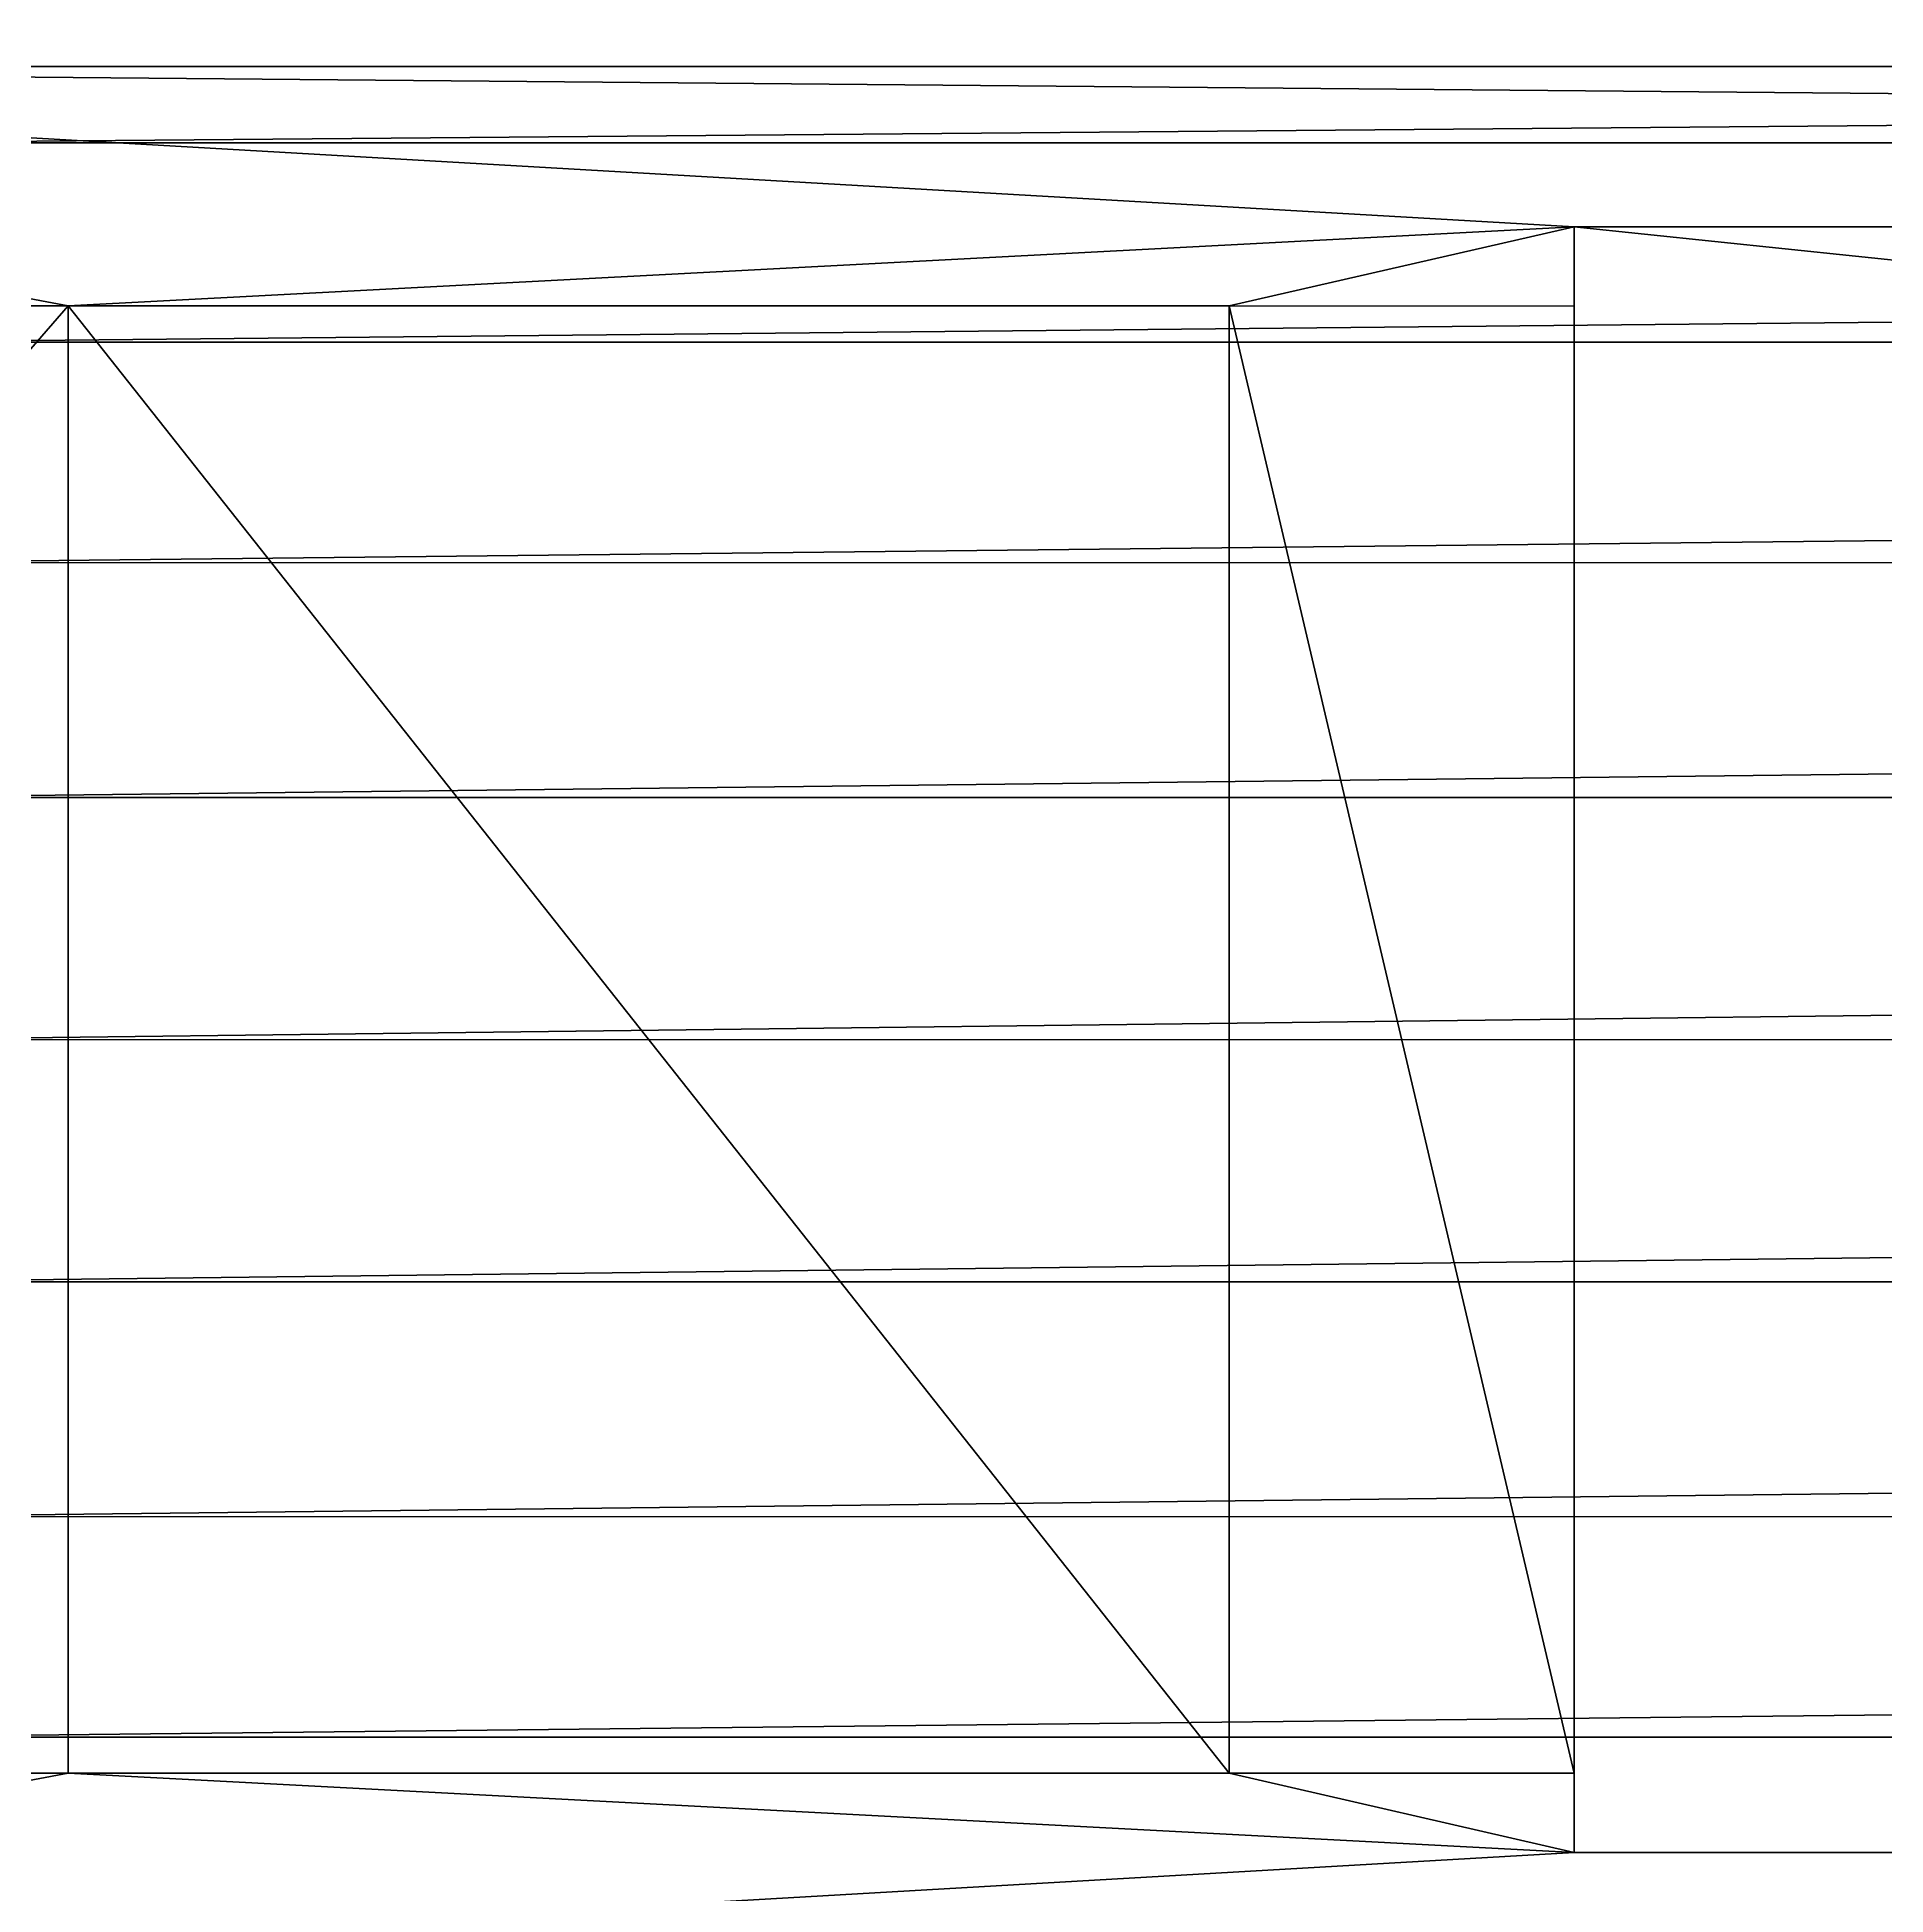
# Model space of a CAD drawing. Header units: inches. Extents: x 0 to 46333, y 12439 to 30520.
# Drawn here: x 12096.39 to 12144.37, y 18723.3 to 18771.52 of the extents above; entities that cross this region are included whole.
import ezdxf
from ezdxf import colors
from ezdxf.entities.mleader import LeaderData, LeaderLine
from ezdxf.math import Vec2, Vec3

# ---------------------------------------------------------------- set-up
doc = ezdxf.new("R2010")
doc.units = ezdxf.units.IN
doc.header["$MEASUREMENT"] = 0
doc.layers.add('DLX_FL1_LUM', color=7, linetype='Continuous', true_color=0xffd400)
doc.layers.add('DOOR', color=2, linetype='Continuous', lineweight=0)
doc.layers.add('WIRING', color=3, linetype='Continuous', lineweight=0)
doc.layers.add('v.p', color=7, linetype='Continuous')

# ---------------------------------------------------------------- blocks, each defined once
blk = doc.blocks.new('first floor civil')
at = {"layer": 'DOOR', "color": 9}
blk.add_arc((594640.463, 125237.543), 900, 270, 0, dxfattribs=at)

msp = doc.modelspace()

# ---------------------------------------------------------------- linework, layer by layer
at = {"layer": 'DLX_FL1_LUM'}
for points in [[(12091.855, 18768.783, 0), (12615.72, 18773.237, 0)], [(12615.72, 18773.237, 0), (12091.855, 18768.783, 0)], [(12136.282, 18766.603, 0), (12064.115, 18770.764, 0)], [(12064.115, 18770.764, 0), (12097.191, 18764.547, 0)], [(12097.191, 18764.547, 0), (12064.115, 18770.764, 0)], [(12643.46, 18770.742, 0), (12064.115, 18770.764, 0)], [(12064.115, 18770.764, 0), (12541.224, 18766.588, 0)], [(12541.224, 18766.588, 0), (12064.115, 18770.764, 0)], [(12064.115, 18770.764, 0), (12136.282, 18766.603, 0)], [(12064.115, 18770.764, 0), (12643.46, 18770.742, 0)], [(12615.72, 18768.764, 0), (12091.855, 18768.783, 0)], [(12091.855, 18768.783, 0), (12615.72, 18768.764, 0)], [(12091.855, 18763.607, 0), (12615.72, 18768.764, 0)], [(12615.72, 18768.764, 0), (12091.855, 18763.607, 0)], [(12097.191, 18764.547, 0), (12136.282, 18766.603, 0)], [(12136.282, 18766.603, 0), (12097.191, 18764.547, 0)], [(12127.328, 18764.546, 0), (12136.282, 18766.603, 0)], [(12136.282, 18766.603, 0), (12127.328, 18764.546, 0)], [(12136.28, 18724.4, 0), (12136.282, 18766.603, 0)], [(12136.282, 18766.603, 0), (12136.28, 18724.4, 0)], [(12136.282, 18766.603, 0), (12136.282, 18764.545, 0)], [(12541.222, 18724.384, 0), (12136.282, 18766.603, 0)], [(12541.224, 18766.588, 0), (12136.282, 18766.603, 0)], [(12136.282, 18766.603, 0), (12541.222, 18724.384, 0)], [(12136.282, 18764.545, 0), (12136.282, 18766.603, 0)], [(12136.282, 18766.603, 0), (12541.224, 18766.588, 0)], [(12097.191, 18764.547, 0), (12064.113, 18726.46, 0)], [(12064.113, 18726.46, 0), (12097.191, 18764.547, 0)], [(12064.114, 18764.548, 0), (12097.191, 18764.547, 0)], [(12097.191, 18764.547, 0), (12064.114, 18764.548, 0)], [(12097.19, 18726.459, 0), (12097.191, 18764.547, 0)], [(12097.19, 18726.459, 0), (12097.191, 18764.547, 0)], [(12097.191, 18764.547, 0), (12097.19, 18726.459, 0)], [(12097.19, 18726.459, 0), (12097.191, 18764.547, 0)], [(12097.191, 18764.547, 0), (12097.19, 18726.459, 0)], [(12097.191, 18764.547, 0), (12097.19, 18726.459, 0)], [(12097.191, 18764.547, 0), (12127.328, 18764.546, 0)], [(12097.191, 18764.547, 0), (12127.328, 18764.546, 0)], [(12127.328, 18764.546, 0), (12097.191, 18764.547, 0)], [(12097.191, 18764.547, 0), (12127.328, 18764.546, 0)], [(12127.328, 18764.546, 0), (12097.191, 18764.547, 0)], [(12097.191, 18764.547, 0), (12097.191, 18764.547, 0)], [(12097.191, 18764.547, 0), (12097.191, 18764.547, 0)], [(12097.191, 18764.547, 0), (12127.327, 18726.458, 0)], [(12127.328, 18764.546, 0), (12097.191, 18764.547, 0)], [(12127.327, 18726.458, 0), (12097.191, 18764.547, 0)], [(12127.328, 18764.546, 0), (12127.327, 18726.458, 0)], [(12127.328, 18764.546, 0), (12127.327, 18726.458, 0)], [(12127.327, 18726.458, 0), (12127.328, 18764.546, 0)], [(12127.328, 18764.546, 0), (12127.327, 18726.458, 0)], [(12127.327, 18726.458, 0), (12127.328, 18764.546, 0)], [(12127.327, 18726.458, 0), (12127.328, 18764.546, 0)], [(12136.28, 18726.458, 0), (12127.328, 18764.546, 0)], [(12136.282, 18764.545, 0), (12127.328, 18764.546, 0)], [(12127.328, 18764.546, 0), (12136.28, 18726.458, 0)], [(12127.328, 18764.546, 0), (12136.282, 18764.545, 0)], [(12127.328, 18764.546, 0), (12127.328, 18764.546, 0)], [(12127.328, 18764.546, 0), (12127.328, 18764.546, 0)], [(12136.28, 18726.458, 0), (12136.282, 18764.545, 0)], [(12136.282, 18764.545, 0), (12136.28, 18726.458, 0)], [(12136.28, 18724.4, 0), (12136.282, 18764.545, 0)], [(12136.282, 18764.545, 0), (12136.28, 18724.4, 0)], [(12091.854, 18757.885, 0), (12615.72, 18763.588, 0)], [(12615.72, 18763.588, 0), (12091.854, 18757.885, 0)], [(12615.72, 18763.588, 0), (12091.855, 18763.607, 0)], [(12091.855, 18763.607, 0), (12615.72, 18763.588, 0)], [(12615.72, 18757.865, 0), (12091.854, 18757.885, 0)], [(12091.854, 18757.885, 0), (12615.72, 18757.865, 0)], [(12091.854, 18751.789, 0), (12615.72, 18757.865, 0)], [(12615.72, 18757.865, 0), (12091.854, 18751.789, 0)], [(12615.719, 18751.769, 0), (12091.854, 18751.789, 0)], [(12091.854, 18751.789, 0), (12615.719, 18751.769, 0)], [(12091.854, 18745.503, 0), (12615.719, 18751.769, 0)], [(12615.719, 18751.769, 0), (12091.854, 18745.503, 0)], [(12615.719, 18745.484, 0), (12091.854, 18745.503, 0)], [(12091.854, 18745.503, 0), (12615.719, 18745.484, 0)], [(12091.854, 18739.218, 0), (12615.719, 18745.484, 0)], [(12615.719, 18745.484, 0), (12091.854, 18739.218, 0)], [(12091.853, 18733.122, 0), (12615.719, 18739.198, 0)], [(12615.719, 18739.198, 0), (12091.853, 18733.122, 0)], [(12615.719, 18739.198, 0), (12091.854, 18739.218, 0)], [(12091.854, 18739.218, 0), (12615.719, 18739.198, 0)], [(12615.719, 18733.102, 0), (12091.853, 18733.122, 0)], [(12091.853, 18733.122, 0), (12615.719, 18733.102, 0)], [(12091.853, 18727.399, 0), (12615.719, 18733.102, 0)], [(12615.719, 18733.102, 0), (12091.853, 18727.399, 0)], [(12615.718, 18727.38, 0), (12091.853, 18727.399, 0)], [(12091.853, 18727.399, 0), (12615.718, 18727.38, 0)], [(12097.19, 18726.459, 0), (12064.113, 18726.46, 0)], [(12064.113, 18726.46, 0), (12097.19, 18726.459, 0)], [(12097.19, 18726.459, 0), (12064.113, 18720.244, 0)], [(12064.113, 18720.244, 0), (12097.19, 18726.459, 0)], [(12097.19, 18726.459, 0), (12136.28, 18724.4, 0)], [(12127.327, 18726.458, 0), (12097.19, 18726.459, 0)], [(12136.28, 18724.4, 0), (12097.19, 18726.459, 0)], [(12097.19, 18726.459, 0), (12097.19, 18726.459, 0)], [(12127.327, 18726.458, 0), (12097.19, 18726.459, 0)], [(12097.19, 18726.459, 0), (12097.19, 18726.459, 0)], [(12097.19, 18726.459, 0), (12127.327, 18726.458, 0)], [(12127.327, 18726.458, 0), (12097.19, 18726.459, 0)], [(12097.19, 18726.459, 0), (12127.327, 18726.458, 0)], [(12097.19, 18726.459, 0), (12127.327, 18726.458, 0)], [(12127.327, 18726.458, 0), (12136.28, 18726.458, 0)], [(12127.327, 18726.458, 0), (12136.28, 18724.4, 0)], [(12136.28, 18726.458, 0), (12127.327, 18726.458, 0)], [(12136.28, 18724.4, 0), (12127.327, 18726.458, 0)], [(12127.327, 18726.458, 0), (12127.327, 18726.458, 0)], [(12127.327, 18726.458, 0), (12127.327, 18726.458, 0)], [(12136.28, 18726.458, 0), (12136.28, 18724.4, 0)], [(12136.28, 18724.4, 0), (12136.28, 18726.458, 0)], [(12064.113, 18720.244, 0), (12136.28, 18724.4, 0)], [(12136.28, 18724.4, 0), (12064.113, 18720.244, 0)], [(12136.28, 18724.4, 0), (12541.222, 18724.384, 0)], [(12541.222, 18724.384, 0), (12136.28, 18724.4, 0)]]:
    msp.add_polyline3d(points, dxfattribs=at)

# ---------------------------------------------------------------- block references
at = {"layer": 'v.p', "color": 1, "linetype": 'Continuous'}
msp.add_blockref('first floor civil', (-582715.148, -105895.118), dxfattribs=at)

# ---------------------------------------------------------------- leaders
at = {"layer": 'WIRING'}
ml = msp.add_multileader_mtext('Standard', dxfattribs=at)
ml.set_content('', color=256)
ml.set_leader_properties()
ml.build(insert=Vec2(0, 0))
ml.multileader.update_dxf_attribs({"text_right_attachment_type": 6, "dogleg_length": 0.36, "arrow_head_size": 100})
ctx = ml.context
ctx.base_point, ctx.char_height, ctx.arrow_head_size, ctx.landing_gap_size, ctx.plane_origin, ctx.plane_x_axis, ctx.plane_y_axis = Vec3(12224.675, 18759.212), 0.18, 100, 0.09, Vec3(9131.604, 13401.757), Vec3(-1, 0), Vec3(0, -1)
ctx.right_attachment, ctx.text_align_type = 6, 2
notes = []
notes.append((ctx, [(0, (1, 1, 0), (12223.976, 18759.302), (1, 0), 0.519, [(0, [(11285.695, 18920.482)], 0, [])])]))
ctx.mtext.insert, ctx.mtext.text_direction, ctx.mtext.rotation, ctx.mtext.alignment, ctx.mtext.flow_direction = Vec3(12224.585, 18759.122), Vec3(-1, 0), 3.141593, 3, 5
for ctx, leaders in notes:
    for number, flags, end, landing, length, lines in leaders:
        leader = LeaderData()
        leader.index, (leader.has_last_leader_line, leader.has_dogleg_vector, leader.attachment_direction) = number, flags
        leader.last_leader_point, leader.dogleg_vector, leader.dogleg_length = Vec3(end), Vec3(landing), length
        for number, points, colour, breaks in lines:
            line = LeaderLine()
            line.index, line.vertices, line.color, line.breaks = number, Vec3.list(points), colors.encode_raw_color(colour), breaks
            leader.lines.append(line)
        ctx.leaders.append(leader)

doc.saveas('drawing.dxf')
